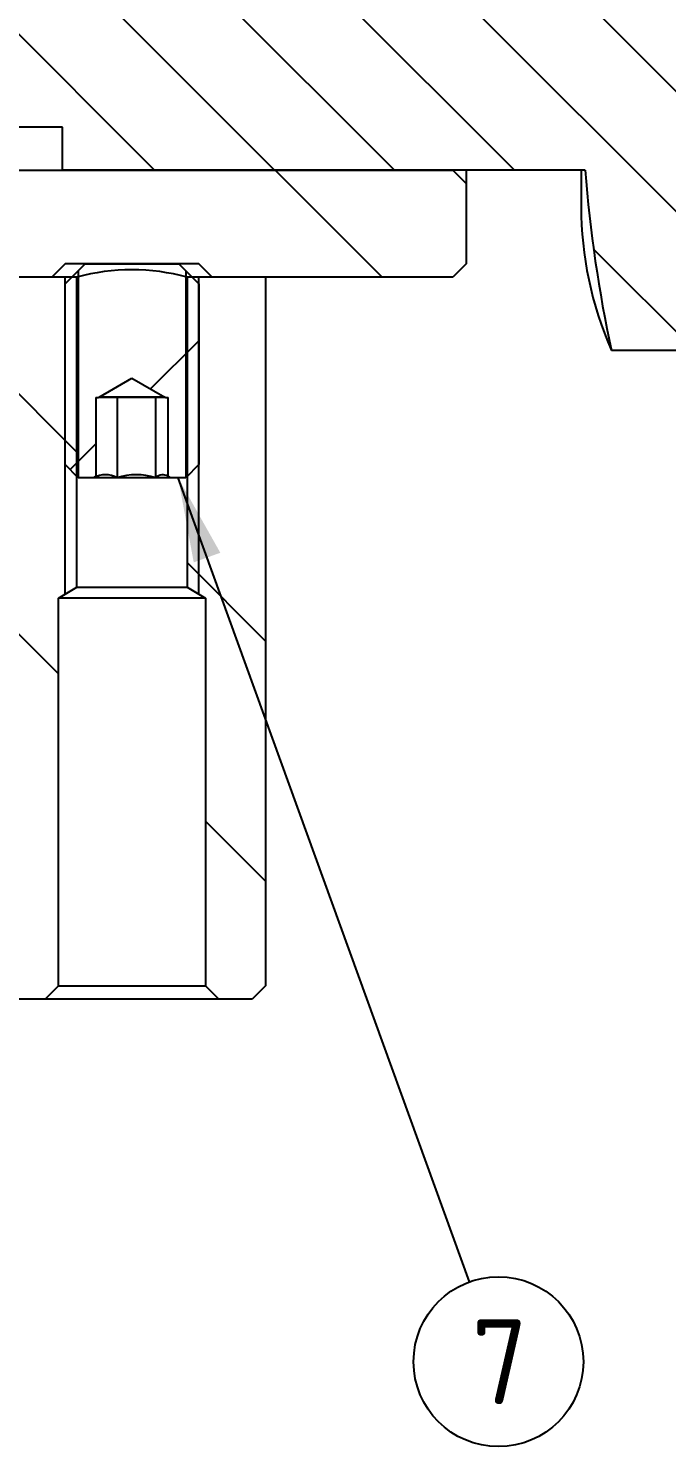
# Model space of a CAD drawing. Header units: millimetres. Extents: x 0 to 420, y 0 to 297.
# Drawn here: x 164.1 to 188, y 183.1 to 236.1 of the extents above; entities that cross this region are included whole.
import ezdxf
from ezdxf.enums import TextEntityAlignment as Align

# ---------------------------------------------------------------- set-up
doc = ezdxf.new("R2010")
doc.units = ezdxf.units.MM
for name, color, linetype in [('BN_24_1025643_HE', 7, 'Continuous'), ('HI10001131_A', 7, 'Continuous'), ('HI10001133_A', 7, 'Continuous'), ('HI10001134_B', 7, 'Continuous'), ('Layer1', 7, 'Continuous')]:
    doc.layers.add(name, color=color, linetype=linetype)
doc.styles.add('SEACAD_Solid_Edge_ISO', font='seiso.ttf')

# ---------------------------------------------------------------- blocks, each defined once
blk = doc.blocks.new('SEANNOT_GROUP')
at = {"layer": 'Layer1', "linetype": 'Continuous'}
blk.add_hatch(color=7, dxfattribs=at).paths.add_polyline_path([(171.316, 216.468), (169.737, 219.273), (170.321, 216.108)])
at = {"layer": 'Layer1', "color": 7, "linetype": 'Continuous'}
blk.add_lwpolyline([(180.637, 189.21), (169.737, 219.273)], dxfattribs=at)
blk.add_circle((181.719, 186.225), 3.175, dxfattribs=at)
at = {"layer": 'Layer1', "color": 7, "linetype": 'Continuous', "style": 'SEACAD_Solid_Edge_ISO'}
blk.add_text('7', height=3.175, dxfattribs=at).set_placement((180.709, 187.813), align=Align.TOP_LEFT)
blk = doc.blocks.new('SE6')
at = {"layer": 'BN_24_1025643_HE', "linetype": 'Continuous'}
h = blk.add_hatch(dxfattribs=at)
h.set_pattern_fill('LINE', scale=2, angle=45, style=0)
h.paths.add_polyline_path([(166.657, 219.325), (166.657, 222.273), (166.76, 222.273), (166.76, 222.283), (166.778, 222.283), (168.01, 222.995), (169.243, 222.283), (169.26, 222.283), (169.26, 222.273), (169.363, 222.273), (169.363, 219.325), (169.454, 219.273), (170.02, 219.273), (170.077, 219.33), (170.51, 219.763), (170.51, 226.523), (170.26, 226.773), (169.76, 227.273), (166.26, 227.273), (165.76, 226.773), (165.51, 226.523), (165.51, 219.763), (165.943, 219.33), (166.001, 219.273), (166.567, 219.273)])
at = {"layer": 'HI10001131_A', "linetype": 'Continuous'}
h = blk.add_hatch(dxfattribs=at)
h.set_pattern_fill('LINE', angle=135, style=0)
edge = h.paths.add_edge_path()
edge.add_line((153.167, 237.173), (151.26, 236.072))
edge.add_arc((152.01, 234.773), 1.5, 120, 135)
edge.add_arc((152.01, 234.773), 1.5, 135, 240)
edge.add_line((151.26, 233.474), (152.103, 232.987))
edge.add_line((152.103, 232.987), (153.167, 232.373))
edge.add_line((153.167, 232.373), (153.426, 232.373))
edge.add_line((153.426, 232.373), (155.51, 232.373))
edge.add_line((155.51, 232.373), (156.01, 232.373))
edge.add_line((156.01, 232.373), (165.41, 232.373))
edge.add_line((165.41, 232.373), (165.41, 230.773))
edge.add_line((165.41, 230.773), (172.263, 230.773))
edge.add_line((172.263, 230.773), (180.01, 230.773))
edge.add_line((180.01, 230.773), (180.51, 230.773))
edge.add_line((180.51, 230.773), (184.81, 230.773))
edge.add_line((184.81, 230.773), (184.965, 230.773))
edge.add_ellipse((210.81, 234.773), major_axis=(0, -36.77), ratio=0.707107, start_angle=278.7976, end_angle=293.3771)
edge.add_line((185.946, 224.025), (235.675, 224.025))
edge.add_ellipse((210.81, 234.773), major_axis=(0, -36.77), ratio=0.707107, start_angle=66.6229, end_angle=81.2024)
edge.add_line((236.656, 230.773), (236.81, 230.773))
edge.add_line((236.81, 230.773), (241.423, 230.773))
edge.add_line((241.423, 230.773), (241.423, 228.773))
edge.add_line((241.423, 228.773), (258.01, 230.773))
edge.add_line((258.01, 230.773), (258.01, 238.773))
edge.add_line((258.01, 238.773), (241.423, 240.773))
edge.add_line((241.423, 240.773), (241.423, 238.773))
edge.add_line((241.423, 238.773), (236.656, 238.773))
edge.add_ellipse((210.81, 234.773), major_axis=(0, -36.77), ratio=0.707107, start_angle=98.7976, end_angle=105.49)
edge.add_line((236.325, 241.844), (238.868, 241.844))
edge.add_ellipse((210.81, 234.773), major_axis=(0, -40.305), ratio=0.707107, start_angle=104.1449, end_angle=136.6861)
edge.add_line((233.61, 258.956), (232.347, 258.956))
edge.add_ellipse((210.81, 234.773), major_axis=(0, -38.891), ratio=0.707107, start_angle=138.3124, end_angle=141.0333)
edge.add_line((231.514, 260.37), (228.772, 260.37))
edge.add_ellipse((210.81, 234.773), major_axis=(0, -36.062), ratio=0.707107, start_angle=141.9665, end_angle=144.9418)
edge.add_line((229.727, 258.956), (191.894, 258.956))
edge.add_ellipse((210.81, 234.773), major_axis=(0, -36.062), ratio=0.707107, start_angle=215.0582, end_angle=218.0335)
edge.add_line((192.848, 260.37), (190.107, 260.37))
edge.add_ellipse((210.81, 234.773), major_axis=(0, -38.891), ratio=0.707107, start_angle=218.9667, end_angle=221.6876)
edge.add_line((189.273, 258.956), (188.01, 258.956))
edge.add_ellipse((210.81, 234.773), major_axis=(0, -40.305), ratio=0.707107, start_angle=223.3139, end_angle=255.8551)
edge.add_line((182.752, 241.844), (185.296, 241.844))
edge.add_ellipse((210.81, 234.773), major_axis=(0, -36.77), ratio=0.707107, start_angle=254.51, end_angle=261.2024)
edge.add_line((184.965, 238.773), (180.51, 238.773))
edge.add_line((180.51, 238.773), (180.01, 238.773))
edge.add_line((180.01, 238.773), (172.264, 238.773))
edge.add_line((172.264, 238.773), (165.41, 238.773))
edge.add_line((165.41, 238.773), (165.41, 237.173))
edge.add_line((165.41, 237.173), (156.01, 237.173))
edge.add_line((156.01, 237.173), (155.51, 237.173))
edge.add_line((155.51, 237.173), (154.51, 237.173))
edge.add_line((154.51, 237.173), (153.424, 237.173))
edge.add_line((153.424, 237.173), (153.167, 237.173))
at = {"layer": 'HI10001133_A', "linetype": 'Continuous'}
h = blk.add_hatch(dxfattribs=at)
h.set_pattern_fill('ANSI32', scale=2, angle=90, style=0)
h.paths.add_polyline_path([(165.51, 227.273), (166.26, 227.273), (169.76, 227.273), (170.51, 227.273), (171.01, 226.773), (173.01, 226.773), (180.01, 226.773), (180.51, 227.273), (180.51, 230.273), (180.01, 230.773), (165.41, 230.773), (156.01, 230.773), (155.51, 230.273), (155.51, 227.273), (156.01, 226.773), (165.01, 226.773)])
at = {"layer": 'HI10001134_B', "linetype": 'Continuous'}
h = blk.add_hatch(dxfattribs=at)
h.set_pattern_fill('ANSI32', scale=2, angle=90, style=0)
edge = h.paths.add_edge_path()
edge.add_line((165.943, 226.773), (165.76, 226.773))
edge.add_line((165.76, 226.773), (165.01, 226.773))
edge.add_line((165.01, 226.773), (156.01, 226.773))
edge.add_line((156.01, 226.773), (155.51, 226.773))
edge.add_line((155.51, 226.773), (155.51, 216.273))
edge.add_arc((155.01, 216.273), 0.5, 270, 360, ccw=False)
edge.add_line((155.01, 215.773), (148.01, 215.773))
edge.add_line((148.01, 215.773), (147.51, 215.273))
edge.add_line((147.51, 215.273), (147.51, 208.273))
edge.add_line((147.51, 208.273), (148.01, 207.773))
edge.add_line((148.01, 207.773), (150.673, 207.773))
edge.add_line((150.673, 207.773), (162.51, 207.773))
edge.add_arc((162.51, 207.273), 0.5, 0, 90, ccw=False)
edge.add_line((163.01, 207.273), (163.01, 200.273))
edge.add_line((163.01, 200.273), (163.51, 199.773))
edge.add_line((163.51, 199.773), (164.76, 199.773))
edge.add_line((164.76, 199.773), (165.26, 200.273))
edge.add_line((165.26, 200.273), (165.26, 214.773))
edge.add_line((165.26, 214.773), (165.943, 215.183))
edge.add_line((165.943, 215.183), (165.943, 219.33))
edge.add_line((165.943, 219.33), (165.943, 226.773))
h = blk.add_hatch(dxfattribs=at)
h.set_pattern_fill('ANSI32', scale=2, angle=90, style=0)
h.paths.add_polyline_path([(170.077, 226.773), (170.077, 219.33), (170.077, 215.183), (170.76, 214.773), (170.76, 200.273), (171.26, 199.773), (172.51, 199.773), (173.01, 200.273), (173.01, 226.773), (171.01, 226.773), (170.26, 226.773)])
at = {"layer": 'BN_24_1025643_HE', "color": 7, "linetype": 'Continuous'}
for p, q in [((165.51, 226.523), (166.26, 227.273)), ((166.001, 227.013), (166.001, 219.273)), ((166.26, 227.273), (169.76, 227.273)), ((169.76, 227.273), (170.51, 226.523)), ((170.02, 227.013), (170.02, 219.273)), ((165.51, 219.763), (165.51, 226.523)), ((170.51, 226.523), (170.51, 219.763)), ((166.778, 222.283), (168.01, 222.995)), ((168.01, 222.995), (169.243, 222.283)), ((166.657, 222.273), (166.657, 219.325)), ((166.657, 222.273), (166.76, 222.273)), ((166.76, 222.273), (166.76, 222.283)), ((166.76, 222.283), (166.778, 222.283)), ((167.018, 222.273), (166.76, 222.273)), ((169.243, 222.283), (166.778, 222.283)), ((168.173, 222.273), (167.018, 222.273)), ((167.457, 222.273), (167.457, 219.273)), ((169.165, 222.273), (168.173, 222.273)), ((168.888, 222.273), (168.888, 219.273)), ((169.26, 222.273), (169.165, 222.273)), ((169.243, 222.283), (169.26, 222.283)), ((169.26, 222.283), (169.26, 222.273)), ((169.26, 222.273), (169.363, 222.273)), ((169.363, 219.325), (169.363, 222.273)), ((166.001, 219.273), (165.51, 219.763)), ((170.51, 219.763), (170.02, 219.273)), ((166.567, 219.273), (166.001, 219.273)), ((166.567, 219.273), (166.657, 219.325)), ((166.579, 219.273), (166.567, 219.273)), ((166.579, 219.273), (166.657, 219.325)), ((167.457, 219.273), (166.579, 219.273)), ((168.888, 219.273), (167.457, 219.273)), ((169.454, 219.273), (168.888, 219.273)), ((169.363, 219.325), (169.454, 219.273)), ((170.02, 219.273), (169.454, 219.273))]:
    blk.add_line(p, q, dxfattribs=at)
for centre, radius, start, end in [((167.018, 218.465), 0.919, 61.4691, 118.5309), ((168.173, 217.036), 2.349, 72.2636, 107.7364)]:
    blk.add_arc(centre, radius, start, end, dxfattribs=at)
blk.add_open_spline([(169.363, 219.325), (169.286, 219.37), (169.204, 219.392), (169.045, 219.372), (168.965, 219.331), (168.888, 219.273)], degree=3, knots=[0, 0, 0, 0, 0.5, 0.5, 1, 1, 1, 1], dxfattribs=at)
at = {"layer": 'HI10001131_A', "color": 7, "linetype": 'Continuous'}
for p, q in [((165.41, 232.373), (153.167, 232.373)), ((165.41, 230.773), (165.41, 232.373)), ((184.965, 230.773), (165.41, 230.773)), ((184.81, 230.773), (184.81, 229.399)), ((235.675, 224.025), (185.946, 224.025))]:
    blk.add_line(p, q, dxfattribs=at)
for centre, major_axis, start_param, end_param in [((210.81, 234.773), (0, -36.77), 4.82139, 5.009028), ((210.81, 229.399), (26, 0), 3.141593, 3.438232)]:
    blk.add_ellipse(centre, major_axis=major_axis, ratio=0.707107, start_param=start_param, end_param=end_param, dxfattribs=at)
at = {"layer": 'HI10001133_A', "color": 7, "linetype": 'Continuous'}
for p, q in [((156.01, 230.773), (180.01, 230.773)), ((180.01, 230.773), (180.51, 230.273)), ((180.51, 230.773), (180.51, 230.273)), ((180.51, 230.273), (180.51, 227.273)), ((165.51, 227.273), (165.01, 226.773)), ((170.51, 227.273), (165.51, 227.273)), ((171.01, 226.773), (170.51, 227.273)), ((180.51, 227.273), (180.01, 226.773)), ((165.01, 226.773), (156.01, 226.773)), ((180.01, 226.773), (171.01, 226.773))]:
    blk.add_line(p, q, dxfattribs=at)
at = {"layer": 'HI10001134_B', "color": 7, "linetype": 'Continuous'}
for p, q in [((165.943, 226.773), (155.51, 226.773)), ((165.51, 214.923), (165.51, 226.773)), ((165.943, 215.183), (165.943, 226.773)), ((173.01, 226.773), (170.077, 226.773)), ((170.077, 226.773), (170.077, 215.183)), ((170.51, 214.923), (170.51, 226.773)), ((173.01, 226.773), (173.01, 200.273)), ((165.26, 214.773), (165.943, 215.183)), ((170.76, 214.773), (165.26, 214.773)), ((165.26, 200.273), (165.26, 214.773)), ((165.943, 215.183), (170.077, 215.183)), ((170.077, 215.183), (170.76, 214.773)), ((170.76, 214.773), (170.76, 200.273)), ((164.76, 199.773), (165.26, 200.273)), ((165.26, 200.273), (170.76, 200.273)), ((170.76, 200.273), (171.26, 199.773)), ((173.01, 200.273), (172.51, 199.773)), ((164.76, 199.773), (163.51, 199.773)), ((171.26, 199.773), (164.76, 199.773)), ((172.51, 199.773), (171.26, 199.773))]:
    blk.add_line(p, q, dxfattribs=at)
blk.add_arc((168.01, 219.026), 8.018, 75.0613, 104.9387, dxfattribs=at)

msp = doc.modelspace()

# ---------------------------------------------------------------- block references
at = {"layer": 'Layer1'}
for name in ['SE6', 'SEANNOT_GROUP']:
    msp.add_blockref(name, (0, 0), dxfattribs=at)

doc.saveas('drawing.dxf')
